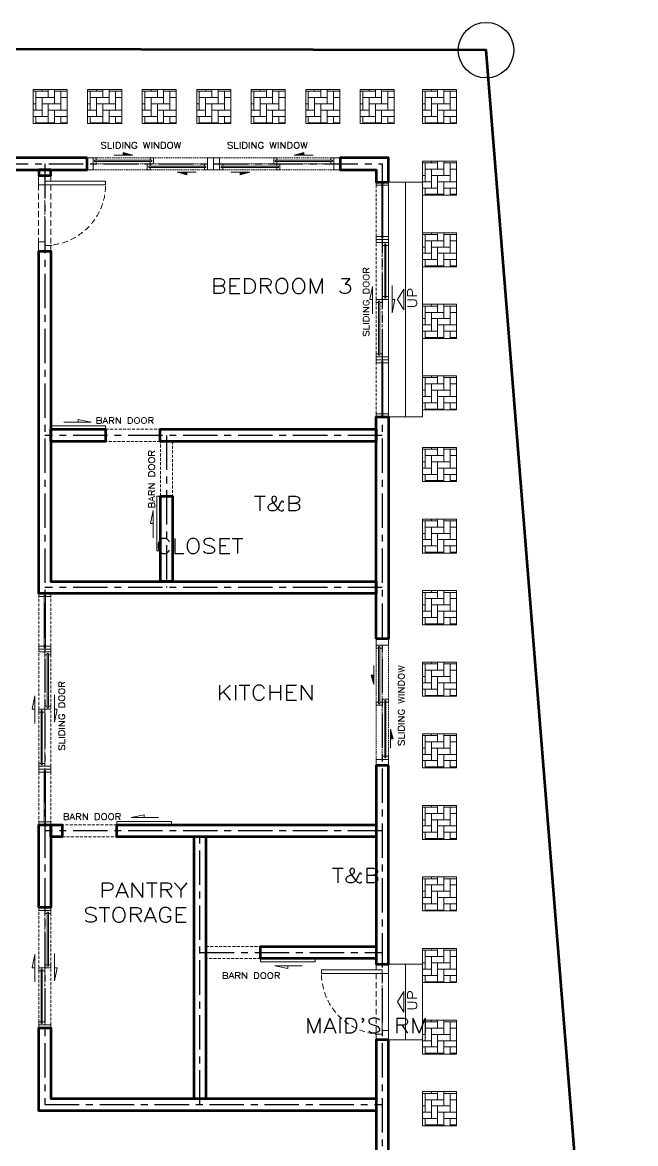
# Model space of a CAD drawing. Header units: millimetres. Extents: x 1087 to 3227, y -18 to 1224.
# Drawn here: x 1475 to 1872, y 498 to 1223 of the extents above; entities that cross this region are included whole.
import ezdxf

# ---------------------------------------------------------------- set-up
doc = ezdxf.new("R2010")
doc.units = ezdxf.units.MM
for name, pattern in [('CENTER', [50.8, 31.75, -6.35, 6.35, -6.35]), ('HIDDEN', [9.525, 6.35, -3.175]), ('HIDDEN2', [4.7625, 3.175, -1.5875])]:
    doc.linetypes.add(name, pattern=pattern)
for name, color, linetype, lineweight in [('DOOR', 1, 'Continuous', 20), ('FLOORING', 33, 'Continuous', 13), ('OUTDOOR FLOORING', 33, 'Continuous', 13), ('PERIMETER', 4, 'Continuous', 80), ('TEXT', 9, 'Continuous', 15), ('WALL', 2, 'Continuous', 70), ('WINDOW', 153, 'Continuous', 20)]:
    doc.layers.add(name, color=color, linetype=linetype, lineweight=lineweight)
doc.styles.get("Standard").update_dxf_attribs({"font": 'arial.ttf'})

# ---------------------------------------------------------------- blocks, each defined once
blk = doc.blocks.new('1000mm Hinged Door')
at = {"layer": 'DOOR', "linetype": 'HIDDEN', "ltscale": 0.6}
for p, q in [((2.4, 3.936), (41.76, 3.936)), ((2.4, -3.936), (39.36, -3.936))]:
    blk.add_line(p, q, dxfattribs=at)
at = {"layer": 'DOOR', "linetype": 'CENTER', "ltscale": 0.2}
blk.add_line((39.36, 0), (2.4, 0), dxfattribs=at)
at = {"layer": 'DOOR'}
blk.add_lwpolyline([(0, 0), (2.4, 0), (2.4, 39.36), (0, 39.36)], close=True, dxfattribs=at)
for points in [[(0, 3.936), (0, 0), (2.4, 0), (2.4, -3.936), (-3.6, -3.936), (-3.6, 3.936), (0, 3.936)], [(41.76, 4.717), (41.76, 0), (39.36, 0), (39.36, -3.936), (45.36, -3.936), (45.36, 3.936), (41.76, 3.936)]]:
    blk.add_lwpolyline(points, dxfattribs=at)
at = {"layer": 'DOOR', "linetype": 'HIDDEN', "ltscale": 0.6}
blk.add_arc((2.4, 0), 39.36, 0, 90, dxfattribs=at)
blk = doc.blocks.new('4-PANEL SLIDING DOOR 2')
at = {"layer": 'DOOR', "linetype": 'HIDDEN', "ltscale": 0.3}
for p, q in [((-7.87, 74.8), (-7.87, 111.79)), ((0, 76.72), (0, 109.87)), ((0, 37.82), (0, 74.8))]:
    blk.add_line(p, q, dxfattribs=at)
at = {"layer": 'DOOR'}
for points in [[(-7.87, 113.71), (-7.87, 111.79), (0, 111.79), (0, 113.71)], [(-3.94, 111.79), (-3.94, 109.87), (-2.37, 109.87), (-2.37, 110.83), (-1.57, 110.83), (-1.57, 109.87), (0, 109.87), (0, 111.79)], [(-2.37, 75.76), (-2.37, 110.83), (-1.57, 110.83), (-1.57, 75.76)], [(-7.87, 74.8), (-7.87, 72.88), (-6.3, 72.88), (-6.3, 73.84), (-5.5, 73.84), (-5.5, 72.88), (-3.94, 72.88), (-3.94, 74.8)], [(-6.3, 38.78), (-6.3, 73.84), (-5.5, 73.84), (-5.5, 38.78)], [(-3.94, 74.8), (-3.94, 76.72), (-2.37, 76.72), (-2.37, 75.76), (-1.57, 75.76), (-1.57, 76.72), (0, 76.72), (0, 74.8)], [(-7.87, 37.82), (-7.87, 39.74), (-6.3, 39.74), (-6.3, 38.78), (-5.5, 38.78), (-5.5, 39.74), (-3.94, 39.74), (-3.94, 37.82)], [(-7.87, 37.82), (-7.87, 35.9), (0, 35.9), (0, 37.82)]]:
    blk.add_lwpolyline(points, close=True, dxfattribs=at)
at = {"layer": 'DOOR', "linetype": 'HIDDEN', "ltscale": 0.3}
for points in [[(-3.94, 76.72), (-3.94, 109.87)], [(-7.87, 39.74), (-7.87, 72.88)], [(-3.94, 39.74), (-3.94, 72.88)]]:
    blk.add_lwpolyline(points, dxfattribs=at)
at = {"layer": 'WINDOW', "linetype": 'HIDDEN', "ltscale": 0.3}
for p, q in [((-7.87, 115.63), (-7.87, 148.78)), ((0, 115.63), (0, 148.78)), ((-7.87, 0.83), (-7.87, 33.98)), ((0, 0.83), (0, 33.98))]:
    blk.add_line(p, q, dxfattribs=at)
at = {"layer": 'WINDOW'}
for points in [[(-3.51, 148.65), (-3.51, 147.69), (0, 147.69), (0, 149.61), (-7.87, 149.61), (-7.87, 147.69), (-4.31, 147.69), (-4.31, 148.65)], [(-4.31, 114.67), (-4.31, 148.65), (-3.51, 148.65), (-3.51, 114.67)], [(-7.87, 113.71), (-7.87, 115.63), (-4.31, 115.63), (-4.31, 114.67), (-3.51, 114.67), (-3.51, 115.63), (0, 115.63), (0, 113.71)], [(-7.87, 35.9), (-7.87, 33.98), (-4.31, 33.98), (-4.31, 34.94), (-3.51, 34.94), (-3.51, 33.98), (0, 33.98), (0, 35.9)], [(-4.31, 0.96), (-4.31, 34.94), (-3.51, 34.94), (-3.51, 0.96)], [(-7.87, 0), (-7.87, 1.92), (-4.31, 1.92), (-4.31, 0.96), (-3.51, 0.96), (-3.51, 1.92), (0, 1.92), (0, 0)]]:
    blk.add_lwpolyline(points, close=True, dxfattribs=at)
blk = doc.blocks.new('SLIDING DOOR 1 (900mm)')
at = {"layer": 'DOOR', "linetype": 'HIDDEN', "ltscale": 0.3}
for p, q in [((-41.6, 9.04), (-74.75, 9.04)), ((-39.68, 9.04), (-2.7, 9.04)), ((-76.67, 1.17), (-39.68, 1.17)), ((-74.75, 5.11), (-41.6, 5.11)), ((-37.76, 5.11), (-4.62, 5.11)), ((-37.76, 1.17), (-4.62, 1.17))]:
    blk.add_line(p, q, dxfattribs=at)
at = {"layer": 'DOOR'}
for points in [[(-78.59, 9.04), (-76.67, 9.04), (-76.67, 1.17), (-78.59, 1.17)], [(-76.67, 9.04), (-74.75, 9.04), (-74.75, 7.48), (-75.71, 7.48), (-75.71, 6.68), (-74.75, 6.68), (-74.75, 5.11), (-76.67, 5.11)], [(-75.71, 7.48), (-40.64, 7.48), (-40.64, 6.68), (-75.71, 6.68)], [(-39.68, 9.04), (-41.6, 9.04), (-41.6, 7.48), (-40.64, 7.48), (-40.64, 6.68), (-41.6, 6.68), (-41.6, 5.11), (-39.68, 5.11)], [(-2.7, 9.04), (-0.78, 9.04), (-0.78, 1.17), (-2.7, 1.17)], [(-39.68, 5.11), (-37.76, 5.11), (-37.76, 3.54), (-38.72, 3.54), (-38.72, 2.74), (-37.76, 2.74), (-37.76, 1.17), (-39.68, 1.17)], [(-38.72, 3.54), (-3.66, 3.54), (-3.66, 2.74), (-38.72, 2.74)], [(-2.7, 5.11), (-4.62, 5.11), (-4.62, 3.54), (-3.66, 3.54), (-3.66, 2.74), (-4.62, 2.74), (-4.62, 1.17), (-2.7, 1.17)]]:
    blk.add_lwpolyline(points, close=True, dxfattribs=at)
at = {"layer": 'FLOORING'}
for points in [[(-48.87, 11.55), (-31.18, 11.55), (-39.68, 13.27), (-39.68, 11.55)], [(-30.5, -1.24), (-48.18, -1.24), (-39.68, -2.96), (-39.68, -1.24)]]:
    blk.add_lwpolyline(points, dxfattribs=at)
blk = doc.blocks.new('BARN DOOR')
at = {"layer": 'DOOR'}
blk.add_lwpolyline([(31.51, 2.16), (66.91, 2.16), (66.91, 0.2), (31.51, 0.2)], close=True, dxfattribs=at)
blk.add_lwpolyline([(58.4, 4.67), (40.71, 4.67), (49.21, 6.39), (49.21, 4.67)], dxfattribs=at)
at = {"layer": 'DOOR', "linetype": 'HIDDEN', "ltscale": 0.3}
blk.add_lwpolyline([(-3.89, -7.87), (31.51, -7.87), (31.51, 0), (-3.89, 0)], close=True, dxfattribs=at)
blk = doc.blocks.new('1m x 1m Sliding Window')
at = {"layer": 'WINDOW'}
h = blk.add_hatch(color=256, dxfattribs=at)
h.dxf.hatch_style = 1
h.paths.add_polyline_path([(58.42, 10.01), (58.42, 11.72), (52.27, 10.01)])
h = blk.add_hatch(color=256, dxfattribs=at)
h.dxf.hatch_style = 1
h.paths.add_polyline_path([(17.28, -0.86), (17.28, -2.57), (23.43, -0.86)])
at = {"layer": 'WINDOW', "linetype": 'HIDDEN2', "ltscale": 0.3}
for p, q in [((3.94, 8.44), (38.93, 8.44)), ((75.91, 8.44), (40.93, 8.44)), ((3.94, 4.5), (77.91, 4.5)), ((40.93, 0.56), (5.94, 0.56)), ((77.91, 0.56), (42.93, 0.56))]:
    blk.add_line(p, q, dxfattribs=at)
at = {"layer": 'WINDOW'}
for points in [[(0, 8.44), (3.94, 8.44), (3.94, 0.56), (0, 0.56)], [(77.91, 8.44), (81.85, 8.44), (81.85, 0.56), (77.91, 0.56)], [(4.94, 2.13), (4.94, 2.93), (41.93, 2.93), (41.93, 2.13)], [(39.93, 6.07), (39.93, 6.87), (76.91, 6.87), (76.91, 6.07)]]:
    blk.add_lwpolyline(points, close=True, dxfattribs=at)
for points in [[(38.93, 8.44), (38.93, 4.5), (40.93, 4.5), (40.93, 6.07), (39.93, 6.07), (39.93, 6.87), (40.93, 6.87), (40.93, 8.44), (38.93, 8.44)], [(64.57, 10.01), (52.27, 10.01), (58.42, 11.72), (58.42, 10.01)], [(77.91, 8.44), (77.91, 4.5), (75.91, 4.5), (75.91, 6.07), (76.91, 6.07), (76.91, 6.87), (75.91, 6.87), (75.91, 8.44), (77.91, 8.44)], [(3.94, 4.5), (3.94, 0.56), (5.94, 0.56), (5.94, 2.13), (4.94, 2.13), (4.94, 2.93), (5.94, 2.93), (5.94, 4.5), (3.94, 4.5)], [(42.93, 4.5), (42.93, 0.56), (40.93, 0.56), (40.93, 2.13), (41.93, 2.13), (41.93, 2.93), (40.93, 2.93), (40.93, 4.5), (42.93, 4.5)], [(11.13, -0.86), (23.43, -0.86), (17.28, -2.57), (17.28, -0.86)]]:
    blk.add_lwpolyline(points, dxfattribs=at)
blk = doc.blocks.new('4-PANEL SLIDING DOOR')
at = {"layer": 'DOOR', "linetype": 'HIDDEN', "ltscale": 0.3}
for p, q in [((75.89, 8.44), (112.88, 8.44)), ((38.91, 0.56), (75.89, 0.56)), ((77.81, 0.56), (110.96, 0.56))]:
    blk.add_line(p, q, dxfattribs=at)
at = {"layer": 'DOOR'}
for points in [[(38.91, 8.44), (36.99, 8.44), (36.99, 0.56), (38.91, 0.56)], [(38.91, 8.44), (40.83, 8.44), (40.83, 6.87), (39.87, 6.87), (39.87, 6.07), (40.83, 6.07), (40.83, 4.5), (38.91, 4.5)], [(75.89, 8.44), (73.97, 8.44), (73.97, 6.87), (74.93, 6.87), (74.93, 6.07), (73.97, 6.07), (73.97, 4.5), (75.89, 4.5)], [(114.8, 8.44), (112.88, 8.44), (112.88, 0.56), (114.8, 0.56)], [(39.87, 6.87), (74.93, 6.87), (74.93, 6.07), (39.87, 6.07)], [(75.89, 4.5), (77.81, 4.5), (77.81, 2.93), (76.85, 2.93), (76.85, 2.13), (77.81, 2.13), (77.81, 0.56), (75.89, 0.56)], [(76.85, 2.93), (111.92, 2.93), (111.92, 2.13), (76.85, 2.13)], [(112.88, 4.5), (110.96, 4.5), (110.96, 2.93), (111.92, 2.93), (111.92, 2.13), (110.96, 2.13), (110.96, 0.56), (112.88, 0.56)]]:
    blk.add_lwpolyline(points, close=True, dxfattribs=at)
at = {"layer": 'DOOR', "linetype": 'HIDDEN', "ltscale": 0.3}
for points in [[(40.83, 8.44), (73.97, 8.44)], [(40.83, 4.5), (73.97, 4.5)], [(77.81, 4.5), (110.96, 4.5)]]:
    blk.add_lwpolyline(points, dxfattribs=at)
at = {"layer": 'FLOORING'}
for points in [[(66.71, 10.9), (84.39, 10.9), (75.89, 12.62), (75.89, 10.9)], [(85.08, -1.9), (67.39, -1.9), (75.89, -3.62), (75.89, -1.9)]]:
    blk.add_lwpolyline(points, dxfattribs=at)
at = {"layer": 'WINDOW', "linetype": 'HIDDEN', "ltscale": 0.3}
for p, q in [((1.92, 8.44), (35.07, 8.44)), ((116.72, 8.44), (149.87, 8.44)), ((1.92, 0.56), (35.07, 0.56)), ((116.72, 0.56), (149.87, 0.56))]:
    blk.add_line(p, q, dxfattribs=at)
at = {"layer": 'WINDOW'}
for points in [[(0, 8.44), (1.92, 8.44), (1.92, 4.88), (0.96, 4.88), (0.96, 4.08), (1.92, 4.08), (1.92, 0.56), (0, 0.56)], [(36.99, 8.44), (35.07, 8.44), (35.07, 4.88), (36.03, 4.88), (36.03, 4.08), (35.07, 4.08), (35.07, 0.56), (36.99, 0.56)], [(114.8, 8.44), (116.72, 8.44), (116.72, 4.88), (115.76, 4.88), (115.76, 4.08), (116.72, 4.08), (116.72, 0.56), (114.8, 0.56)], [(151.79, 8.44), (149.87, 8.44), (149.87, 4.88), (150.83, 4.88), (150.83, 4.08), (149.87, 4.08), (149.87, 0.56), (151.79, 0.56)], [(0.96, 4.88), (36.03, 4.88), (36.03, 4.08), (0.96, 4.08)], [(115.76, 4.88), (150.83, 4.88), (150.83, 4.08), (115.76, 4.08)]]:
    blk.add_lwpolyline(points, close=True, dxfattribs=at)

msp = doc.modelspace()

# ---------------------------------------------------------------- hatches: boundary and pattern name
at = {"layer": 'OUTDOOR FLOORING', "ltscale": 0.2}
h = msp.add_hatch(dxfattribs=at)
h.set_pattern_fill('AR-HBONE', color=256, scale=0.04, angle=45)
h.set_pattern_definition([(90, (357.9404, 0), (-4.064, 4.064), [12.192, -4.064]), (180, (357.9404, 4.064), (-4.064, 4.064), [12.192, -4.064])])
h.paths.add_polyline_path([(1481.98, 1179.71), (1481.98, 1157.66), (1504.03, 1157.66), (1504.03, 1179.71)])
h = msp.add_hatch(dxfattribs=at)
h.set_pattern_fill('AR-HBONE', color=256, scale=0.04, angle=45)
h.set_pattern_definition([(90, (393.208, 0), (-4.064, 4.064), [12.192, -4.064]), (180, (393.208, 4.064), (-4.064, 4.064), [12.192, -4.064])])
h.paths.add_polyline_path([(1517.25, 1179.71), (1517.25, 1157.66), (1539.29, 1157.66), (1539.29, 1179.71)])
h = msp.add_hatch(dxfattribs=at)
h.set_pattern_fill('AR-HBONE', color=256, scale=0.04, angle=45)
h.set_pattern_definition([(90, (428.4755, 0), (-4.064, 4.064), [12.192, -4.064]), (180, (428.4755, 4.064), (-4.064, 4.064), [12.192, -4.064])])
h.paths.add_polyline_path([(1552.51, 1179.71), (1552.51, 1157.66), (1574.56, 1157.66), (1574.56, 1179.71)])
h = msp.add_hatch(dxfattribs=at)
h.set_pattern_fill('AR-HBONE', color=256, scale=0.04, angle=45)
h.set_pattern_definition([(90, (463.743, 0), (-4.064, 4.064), [12.192, -4.064]), (180, (463.743, 4.064), (-4.064, 4.064), [12.192, -4.064])])
h.paths.add_polyline_path([(1587.78, 1179.71), (1587.78, 1157.66), (1609.83, 1157.66), (1609.83, 1179.71)])
h = msp.add_hatch(dxfattribs=at)
h.set_pattern_fill('AR-HBONE', color=256, scale=0.04, angle=45)
h.set_pattern_definition([(90, (499.0106, 0), (-4.064, 4.064), [12.192, -4.064]), (180, (499.0106, 4.064), (-4.064, 4.064), [12.192, -4.064])])
h.paths.add_polyline_path([(1623.05, 1179.71), (1623.05, 1157.66), (1645.1, 1157.66), (1645.1, 1179.71)])
h = msp.add_hatch(dxfattribs=at)
h.set_pattern_fill('AR-HBONE', color=256, scale=0.04, angle=45)
h.set_pattern_definition([(90, (534.278, 0), (-4.064, 4.064), [12.192, -4.064]), (180, (534.278, 4.064), (-4.064, 4.064), [12.192, -4.064])])
h.paths.add_polyline_path([(1658.32, 1179.71), (1658.32, 1157.66), (1680.36, 1157.66), (1680.36, 1179.71)])
h = msp.add_hatch(dxfattribs=at)
h.set_pattern_fill('AR-HBONE', color=256, scale=0.04, angle=45)
h.set_pattern_definition([(90, (569.5456, 0), (-4.064, 4.064), [12.192, -4.064]), (180, (569.5456, 4.064), (-4.064, 4.064), [12.192, -4.064])])
h.paths.add_polyline_path([(1693.58, 1179.71), (1693.58, 1157.66), (1715.63, 1157.66), (1715.63, 1179.71)])
h = msp.add_hatch(dxfattribs=at)
h.set_pattern_fill('AR-HBONE', color=256, scale=0.04, angle=45)
h.set_pattern_definition([(90, (609.8394, 0), (-4.064, 4.064), [12.192, -4.064]), (180, (609.8394, 4.064), (-4.064, 4.064), [12.192, -4.064])])
h.paths.add_polyline_path([(1755.92, 1179.71), (1733.88, 1179.71), (1733.88, 1157.66), (1755.92, 1157.66)])
h = msp.add_hatch(dxfattribs=at)
h.set_pattern_fill('AR-HBONE', color=256, scale=0.04, angle=45)
h.set_pattern_definition([(90, (609.8394, -46.31), (-4.064, 4.064), [12.192, -4.064]), (180, (609.8394, -42.246), (-4.064, 4.064), [12.192, -4.064])])
h.paths.add_polyline_path([(1733.88, 1133.4), (1733.88, 1111.35), (1755.92, 1111.35), (1755.92, 1133.4)])
h = msp.add_hatch(dxfattribs=at)
h.set_pattern_fill('AR-HBONE', color=256, scale=0.04, angle=45)
h.set_pattern_definition([(90, (609.8394, -92.62), (-4.064, 4.064), [12.192, -4.064]), (180, (609.8394, -88.556), (-4.064, 4.064), [12.192, -4.064])])
h.paths.add_polyline_path([(1733.88, 1087.09), (1733.88, 1065.04), (1755.92, 1065.04), (1755.92, 1087.09)])
h = msp.add_hatch(dxfattribs=at)
h.set_pattern_fill('AR-HBONE', color=256, scale=0.04, angle=45)
h.set_pattern_definition([(90, (609.8394, -138.93), (-4.064, 4.064), [12.192, -4.064]), (180, (609.8394, -134.866), (-4.064, 4.064), [12.192, -4.064])])
h.paths.add_polyline_path([(1733.88, 1040.78), (1733.88, 1018.73), (1755.92, 1018.73), (1755.92, 1040.78)])
h = msp.add_hatch(dxfattribs=at)
h.set_pattern_fill('AR-HBONE', color=256, scale=0.04, angle=45)
h.set_pattern_definition([(90, (609.8394, -185.24), (-4.064, 4.064), [12.192, -4.064]), (180, (609.8394, -181.176), (-4.064, 4.064), [12.192, -4.064])])
h.paths.add_polyline_path([(1733.88, 994.47), (1733.88, 972.42), (1755.92, 972.42), (1755.92, 994.47)])
h = msp.add_hatch(dxfattribs=at)
h.set_pattern_fill('AR-HBONE', color=256, scale=0.04, angle=45)
h.set_pattern_definition([(90, (609.8394, -231.55), (-4.064, 4.064), [12.192, -4.064]), (180, (609.8394, -227.486), (-4.064, 4.064), [12.192, -4.064])])
h.paths.add_polyline_path([(1733.88, 948.16), (1733.88, 926.11), (1755.92, 926.11), (1755.92, 948.16)])
h = msp.add_hatch(dxfattribs=at)
h.set_pattern_fill('AR-HBONE', color=256, scale=0.04, angle=45)
h.set_pattern_definition([(90, (609.8394, -277.86), (-4.064, 4.064), [12.192, -4.064]), (180, (609.8394, -273.796), (-4.064, 4.064), [12.192, -4.064])])
h.paths.add_polyline_path([(1733.88, 901.85), (1733.88, 879.8), (1755.92, 879.8), (1755.92, 901.85)])
h = msp.add_hatch(dxfattribs=at)
h.set_pattern_fill('AR-HBONE', color=256, scale=0.04, angle=45)
h.set_pattern_definition([(90, (609.8394, -324.17), (-4.064, 4.064), [12.192, -4.064]), (180, (609.8394, -320.106), (-4.064, 4.064), [12.192, -4.064])])
h.paths.add_polyline_path([(1733.88, 855.54), (1733.88, 833.49), (1755.92, 833.49), (1755.92, 855.54)])
h = msp.add_hatch(dxfattribs=at)
h.set_pattern_fill('AR-HBONE', color=256, scale=0.04, angle=45)
h.set_pattern_definition([(90, (609.8394, -370.48), (-4.064, 4.064), [12.192, -4.064]), (180, (609.8394, -366.416), (-4.064, 4.064), [12.192, -4.064])])
h.paths.add_polyline_path([(1733.88, 809.23), (1733.88, 787.18), (1755.92, 787.18), (1755.92, 809.23)])
h = msp.add_hatch(dxfattribs=at)
h.set_pattern_fill('AR-HBONE', color=256, scale=0.04, angle=45)
h.set_pattern_definition([(90, (609.8394, -416.79), (-4.064, 4.064), [12.192, -4.064]), (180, (609.8394, -412.726), (-4.064, 4.064), [12.192, -4.064])])
h.paths.add_polyline_path([(1733.88, 762.92), (1733.88, 740.87), (1755.92, 740.87), (1755.92, 762.92)])
h = msp.add_hatch(dxfattribs=at)
h.set_pattern_fill('AR-HBONE', color=256, scale=0.04, angle=45)
h.set_pattern_definition([(90, (609.8394, -463.0998), (-4.064, 4.064), [12.192, -4.064]), (180, (609.8394, -459.0358), (-4.064, 4.064), [12.192, -4.064])])
h.paths.add_polyline_path([(1733.88, 716.61), (1733.88, 694.56), (1755.92, 694.56), (1755.92, 716.61)])
h = msp.add_hatch(dxfattribs=at)
h.set_pattern_fill('AR-HBONE', color=256, scale=0.04, angle=45)
h.set_pattern_definition([(90, (609.8394, -509.4098), (-4.064, 4.064), [12.192, -4.064]), (180, (609.8394, -505.3458), (-4.064, 4.064), [12.192, -4.064])])
h.paths.add_polyline_path([(1733.88, 670.3), (1733.88, 648.25), (1755.92, 648.25), (1755.92, 670.3)])
h = msp.add_hatch(dxfattribs=at)
h.set_pattern_fill('AR-HBONE', color=256, scale=0.04, angle=45)
h.set_pattern_definition([(90, (609.8394, -555.7197), (-4.064, 4.064), [12.192, -4.064]), (180, (609.8394, -551.6557), (-4.064, 4.064), [12.192, -4.064])])
h.paths.add_polyline_path([(1733.88, 623.99), (1733.88, 601.94), (1755.92, 601.94), (1755.92, 623.99)])
h = msp.add_hatch(dxfattribs=at)
h.set_pattern_fill('AR-HBONE', color=256, scale=0.04, angle=45)
h.set_pattern_definition([(90, (609.8394, -602.0297), (-4.064, 4.064), [12.192, -4.064]), (180, (609.8394, -597.9657), (-4.064, 4.064), [12.192, -4.064])])
h.paths.add_polyline_path([(1733.88, 577.68), (1733.88, 555.63), (1755.92, 555.63), (1755.92, 577.68)])
h = msp.add_hatch(dxfattribs=at)
h.set_pattern_fill('AR-HBONE', color=256, scale=0.04, angle=45)
h.set_pattern_definition([(90, (609.8394, -648.3397), (-4.064, 4.064), [12.192, -4.064]), (180, (609.8394, -644.2757), (-4.064, 4.064), [12.192, -4.064])])
h.paths.add_polyline_path([(1733.88, 531.37), (1733.88, 509.32), (1755.92, 509.32), (1755.92, 531.37)])

# ---------------------------------------------------------------- linework, layer by layer
at = {"layer": 'Defpoints', "linetype": 'CENTER', "ltscale": 0.7}
msp.add_line((1589.81, 522.99), (1589.81, 700.11), dxfattribs=at)
for points in [[(1172.07, 1119.73), (1172.07, 1131.68), (1707.89, 1131.68), (1707.89, 235.4), (1390.48, 235.4), (1390.48, 188.16), (1357.17, 188.16)], [(1489.48, 1131.68), (1489.48, 522.99), (1707.89, 522.99)], [(1707.89, 955.99), (1489.48, 955.99)], [(1568.2, 955.99), (1568.2, 857.59)], [(1707.89, 857.59), (1489.48, 857.59)], [(1707.89, 700.11), (1489.48, 700.11)], [(1589.81, 621.39), (1707.89, 621.39)]]:
    msp.add_lwpolyline(points, dxfattribs=at)
at = {"layer": 'Defpoints'}
msp.add_circle((1775.03, 1205.18), 17.97, dxfattribs=at)
at = {"layer": 'FLOORING'}
for points in [[(1483.08, 769.66), (1483.08, 787.35), (1481.36, 778.85), (1483.08, 778.85)], [(1495.88, 788.03), (1495.88, 770.35), (1497.6, 778.85), (1495.88, 778.85)]]:
    msp.add_lwpolyline(points, dxfattribs=at)
at = {"layer": 'OUTDOOR FLOORING'}
for points in [[(1504.03, 1157.66), (1481.98, 1157.66), (1481.98, 1179.71), (1504.03, 1179.71)], [(1539.29, 1157.66), (1517.25, 1157.66), (1517.25, 1179.71), (1539.29, 1179.71)], [(1574.56, 1157.66), (1552.51, 1157.66), (1552.51, 1179.71), (1574.56, 1179.71)], [(1609.83, 1157.66), (1587.78, 1157.66), (1587.78, 1179.71), (1609.83, 1179.71)], [(1645.1, 1157.66), (1623.05, 1157.66), (1623.05, 1179.71), (1645.1, 1179.71)], [(1680.36, 1157.66), (1658.32, 1157.66), (1658.32, 1179.71), (1680.36, 1179.71)], [(1715.63, 1157.66), (1693.58, 1157.66), (1693.58, 1179.71), (1715.63, 1179.71)], [(1755.92, 1157.66), (1733.88, 1157.66), (1733.88, 1179.71), (1755.92, 1179.71)], [(1755.92, 1111.35), (1733.88, 1111.35), (1733.88, 1133.4), (1755.92, 1133.4)], [(1722.85, 1119.73), (1711.83, 1119.73), (1711.83, 967.94), (1722.85, 967.94)], [(1755.92, 1065.04), (1733.88, 1065.04), (1733.88, 1087.09), (1755.92, 1087.09)], [(1755.92, 1018.73), (1733.88, 1018.73), (1733.88, 1040.78), (1755.92, 1040.78)], [(1755.92, 972.42), (1733.88, 972.42), (1733.88, 994.47), (1755.92, 994.47)], [(1755.92, 926.11), (1733.88, 926.11), (1733.88, 948.16), (1755.92, 948.16)], [(1755.92, 879.8), (1733.88, 879.8), (1733.88, 901.85), (1755.92, 901.85)], [(1755.92, 833.49), (1733.88, 833.49), (1733.88, 855.54), (1755.92, 855.54)], [(1755.92, 787.18), (1733.88, 787.18), (1733.88, 809.23), (1755.92, 809.23)], [(1755.92, 740.87), (1733.88, 740.87), (1733.88, 762.92), (1755.92, 762.92)], [(1755.92, 694.56), (1733.88, 694.56), (1733.88, 716.61), (1755.92, 716.61)], [(1755.92, 648.25), (1733.88, 648.25), (1733.88, 670.3), (1755.92, 670.3)], [(1755.92, 601.94), (1733.88, 601.94), (1733.88, 623.99), (1755.92, 623.99)], [(1722.85, 613.85), (1711.83, 613.85), (1711.83, 564.89), (1722.85, 564.89)], [(1755.92, 555.63), (1733.88, 555.63), (1733.88, 577.68), (1755.92, 577.68)], [(1755.92, 509.32), (1733.88, 509.32), (1733.88, 531.37), (1755.92, 531.37)]]:
    msp.add_lwpolyline(points, close=True, dxfattribs=at)
for points in [[(1722.85, 967.94), (1733.88, 967.94), (1733.88, 1119.73), (1722.85, 1119.73)], [(1717.72, 1043.95), (1721.89, 1037.27), (1721.89, 1050.63), (1717.72, 1043.95)], [(1722.85, 613.85), (1733.88, 613.85), (1733.88, 564.89), (1722.85, 564.89)], [(1717.72, 589.49), (1721.89, 582.81), (1721.89, 596.17), (1717.72, 589.49)]]:
    msp.add_lwpolyline(points, dxfattribs=at)
at = {"layer": 'PERIMETER'}
msp.add_lwpolyline([(1104.94, 1206.47), (1126.66, -0.1), (1871.76, -0.1), (1775.03, 1205.18)], close=True, dxfattribs=at)
at = {"layer": 'WALL'}
for points in [[(1516.84, 1135.61), (1363.13, 1135.61), (1363.13, 1127.74), (1516.84, 1127.74)], [(1711.83, 1119.73), (1711.83, 1135.61), (1680.54, 1135.61), (1680.54, 1127.74), (1703.96, 1127.74), (1703.96, 1119.73)], [(1485.55, 1127.74), (1485.55, 1124.14), (1493.42, 1124.14), (1493.42, 1127.74)], [(1703.96, 853.65), (1493.42, 853.65), (1485.55, 853.65), (1485.55, 1075.18), (1493.42, 1075.18), (1493.42, 861.52), (1703.96, 861.52)], [(1703.96, 824.27), (1703.96, 967.94), (1711.83, 967.94), (1711.83, 824.27)], [(1493.42, 959.92), (1528.82, 959.92), (1528.82, 952.05), (1493.42, 952.05)], [(1703.96, 952.05), (1564.22, 952.05), (1564.22, 959.92), (1703.96, 959.92)], [(1564.27, 861.52), (1564.27, 916.65), (1572.14, 916.65), (1572.14, 861.52)], [(1711.83, 742.42), (1703.96, 742.42), (1703.96, 613.85), (1711.83, 613.85)], [(1485.55, 650.45), (1485.55, 704.04), (1493.42, 704.04), (1493.42, 650.45)], [(1493.42, 704.04), (1500.74, 704.04), (1500.74, 696.17), (1493.42, 696.17)], [(1703.96, 696.17), (1536.14, 696.17), (1536.14, 704.04), (1703.96, 704.04)], [(1703.96, 617.45), (1629.15, 617.45), (1629.15, 625.32), (1703.96, 625.32)], [(1703.96, 519.05), (1485.55, 519.05), (1485.55, 572.64), (1493.42, 572.64), (1493.42, 526.92), (1703.96, 526.92)], [(1711.83, 564.89), (1703.96, 564.89), (1703.96, 455.09), (1711.83, 455.09)]]:
    msp.add_lwpolyline(points, close=True, dxfattribs=at)
for points in [[(1585.88, 696.17), (1585.88, 526.92)], [(1593.75, 696.17), (1593.75, 526.92)]]:
    msp.add_lwpolyline(points, dxfattribs=at)

# ---------------------------------------------------------------- block references
at = {"layer": 'DOOR', "rotation": 90}
msp.add_blockref('SLIDING DOOR 1 (900mm)', (1494.59, 651.23), dxfattribs=at)
at = {"layer": 'FLOORING', "rotation": 270}
msp.add_blockref('1000mm Hinged Door', (1489.48, 1120.54), dxfattribs=at)
at = {"layer": 'FLOORING', "xscale": -1, "rotation": 90}
msp.add_blockref('1000mm Hinged Door', (1707.89, 610.25), dxfattribs=at)
at = {"layer": 'WALL', "rotation": 90}
msp.add_blockref('4-PANEL SLIDING DOOR', (1712.39, 967.94), dxfattribs=at)
at = {"layer": 'WALL', "xscale": -1}
msp.add_blockref('BARN DOOR', (1560.33, 959.92), dxfattribs=at)
for p, rotation in [((1564.27, 948.16), 90), ((1597.64, 617.45), 180)]:
    msp.add_blockref('BARN DOOR', p, dxfattribs=dict(at, rotation=rotation))
at = {"layer": 'WALL'}
for name, p in [('4-PANEL SLIDING DOOR 2', (1493.42, 704.04)), ('BARN DOOR', (1504.63, 704.04))]:
    msp.add_blockref(name, p, dxfattribs=at)
at = {"layer": 'WINDOW', "xscale": -1}
msp.add_blockref('1m x 1m Sliding Window', (1598.69, 1127.18), dxfattribs=at)
at = {"layer": 'WINDOW'}
msp.add_blockref('1m x 1m Sliding Window', (1598.69, 1127.18), dxfattribs=at)
at = {"layer": 'WINDOW', "rotation": 90}
msp.add_blockref('1m x 1m Sliding Window', (1712.39, 742.42), dxfattribs=at)

# ---------------------------------------------------------------- texts
at = {"layer": 'OUTDOOR FLOORING', "char_height": 6, "attachment_point": 7, "rotation": 90}
for insert in [(1730.22, 1026.79), (1730.22, 572.33)]:
    msp.add_mtext_dynamic_manual_height_columns('\\pi11.4;{\\Fromans|c0;\\W1.2;UP}', width=35.1427, gutter_width=12.5, heights=[0], dxfattribs=dict(at, insert=insert))
at = {"layer": 'TEXT'}
for s, width, insert, char_height, attachment_point in [('\\pi1.1971;{\\Fromans|c0;\\W1.2;SLIDING WINDOW}', 60.4514, (1524.35, 1145.57), 4, 1), ('\\pi1.1971;{\\Fromans|c0;\\W1.2;SLIDING WINDOW}', 60.4514, (1606.23, 1145.57), 4, 1), ('{\\Fromans|c0;\\W1.2;BEDROOM 3}', 179.6741, (1688.83, 1057.36), 9.6, 3), ('\\pi2.23;{\\Fromans|c0;\\W1.2;BARN DOOR}', 46.06, (1520.21, 967.6), 4, 1), ('{\\Fromans|c0;\\W1.2;T&B}', 82.0929, (1655.71, 916.68), 9.6, 3), ('{\\Fromans|c0;\\W1.2;CLOSET}', 179.6741, (1618.07, 889.21), 9.6, 3), ('{\\Fromans|c0;\\W1.2;KITCHEN}', 80.0795, (1664.25, 794.32), 9.6, 3), ('\\pi2.23;{\\Fromans|c0;\\W1.2;BARN DOOR}', 46.06, (1498.92, 711.28), 4, 1), ('{\\Fromans|c0;\\W1.2;T&B}', 115.4949, (1706.21, 676.02), 9.6, 3), ('{\\Fromans|c0;\\W1.2;PANTRY\\PSTORAGE}', 86.4695, (1581.92, 666.53), 9.6, 3), ('\\pi2.23;{\\Fromans|c0;\\W1.2;BARN DOOR}', 46.06, (1601.89, 608.47), 4, 1), ("{\\Fromans|c0;\\W1.2;MAID'S RM}", 179.6741, (1737.62, 578.91), 9.6, 3)]:
    msp.add_mtext_dynamic_manual_height_columns(s, width=width, gutter_width=12.5, heights=[0], dxfattribs=dict(at, insert=insert, char_height=char_height, attachment_point=attachment_point))
at = {"layer": 'TEXT', "char_height": 4, "attachment_point": 1, "rotation": 90}
for s, width, insert in [('\\pi1.9838;{\\Fromans|c0;\\W1.2;SLIDING DOOR}', 53.7961, (1695.44, 1017.83)), ('\\pi2.23;{\\Fromans|c0;\\W1.2;BARN DOOR}', 46.06, (1556.61, 906.41)), ('\\pi1.1971;{\\Fromans|c0;\\W1.2;SLIDING WINDOW}', 60.4514, (1718.18, 753.83)), ('\\pi22.703;{\\Fromans|c0;\\W1.2;SLIDING DOOR}', 95.2341, (1498.49, 729.26))]:
    msp.add_mtext_dynamic_manual_height_columns(s, width=width, gutter_width=12.5, heights=[0], dxfattribs=dict(at, insert=insert))

doc.saveas('drawing.dxf')
